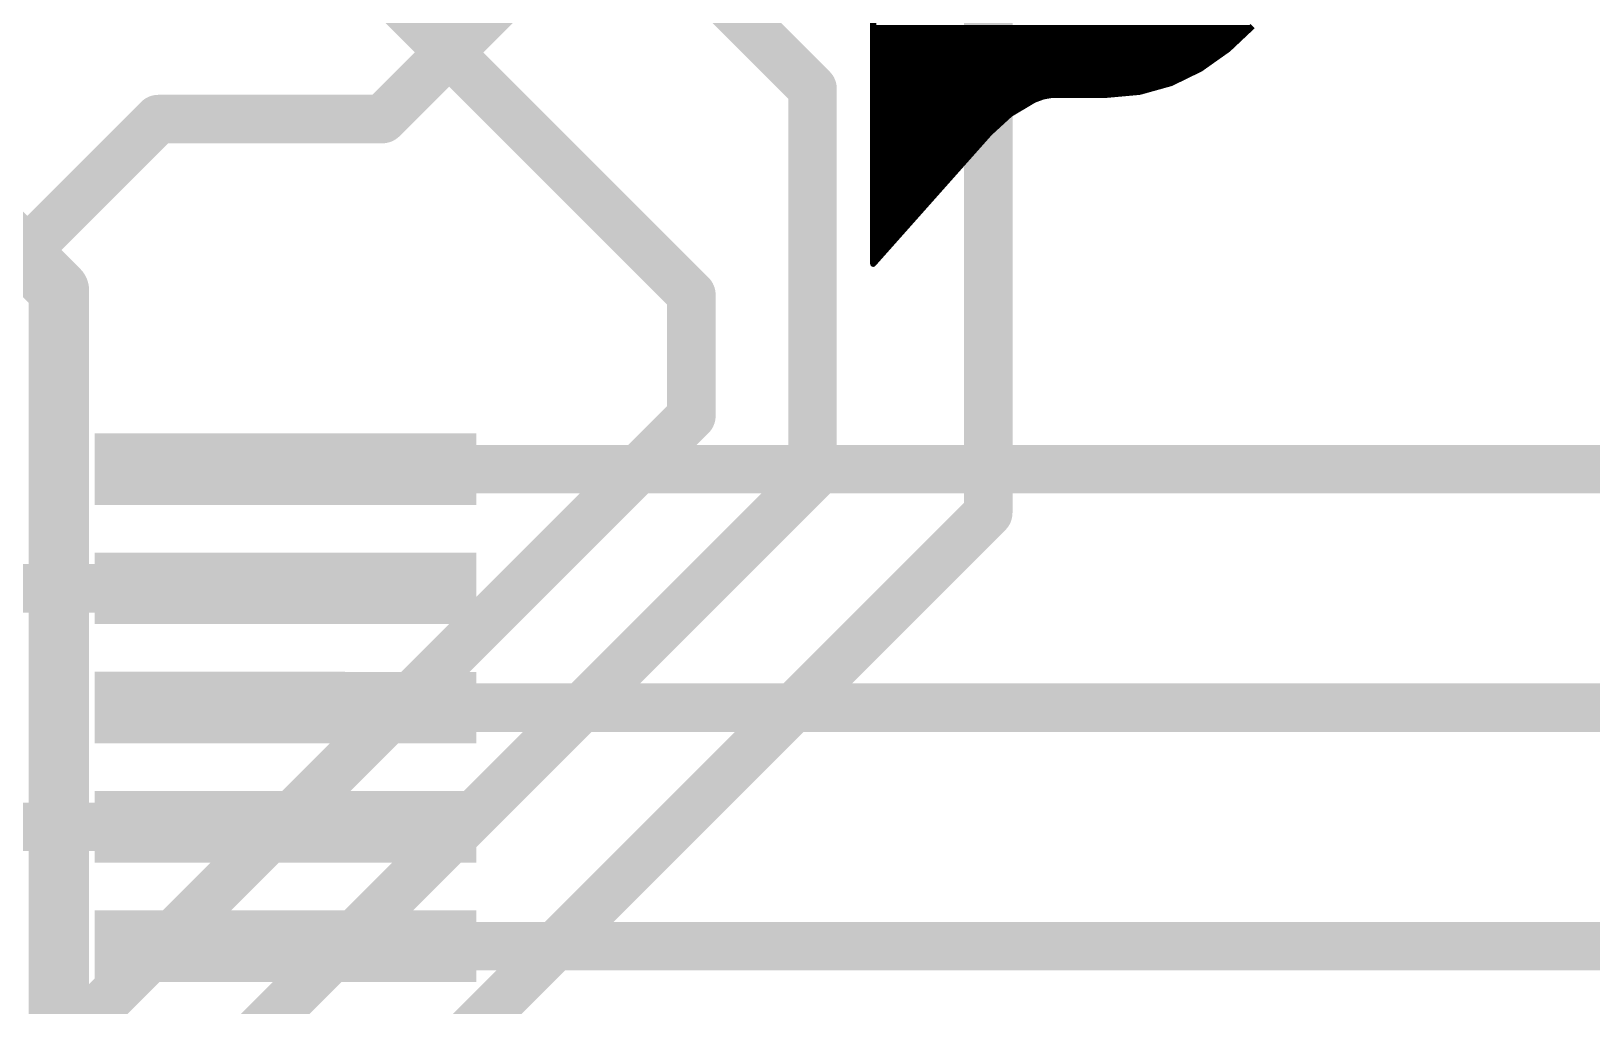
# Model space of a CAD drawing. Extents: x -1 to 63.6, y -0.1 to 40.7.
# Drawn here: x 48.79 to 55.34, y 24.07 to 28.16 of the extents above; entities that cross this region are included whole.
import ezdxf

# ---------------------------------------------------------------- set-up
doc = ezdxf.new("R2010")
doc.units = 0
for name, color, linetype in [('1', 12, 'CONTINUOUS'), ('16', 132, 'CONTINUOUS'), ('21', 41, 'CONTINUOUS'), ('23', 53, 'CONTINUOUS'), ('51', 53, 'CONTINUOUS')]:
    doc.layers.add(name, color=color, linetype=linetype)

# ---------------------------------------------------------------- blocks, each defined once
blk = doc.blocks.new('RECT')
blk.add_solid([(-0.5, -0.5), (0.5, -0.5), (-0.5, 0.5), (0.5, 0.5)])

msp = doc.modelspace()

# ---------------------------------------------------------------- linework, layer by layer
at = {"layer": '1', "const_width": 0.2032}
for points in [[(50.2666, 27.7876), (52.649, 30.17)], [(48.2854, 26.7462), (49.3268, 27.7876)], [(49.3268, 27.7876), (50.2666, 27.7876)], [(49.91, 26.32), (55.53, 26.32)], [(47.332, 25.82), (49.91, 25.82)], [(49.91, 25.32), (55.8, 25.32)], [(47.062, 24.82), (49.91, 24.82)], [(49.91, 24.32), (56.07, 24.32)]]:
    msp.add_lwpolyline(points, dxfattribs=at)
at = {"layer": '1', "const_width": 0.1016}
for points in [[(49.3268, 27.8384, 1), (49.3268, 27.7368)], [(49.3627, 27.7517, 1), (49.2909, 27.8235)], [(50.2307, 27.8235, 1), (50.3025, 27.7517)], [(50.2666, 27.7368, 1), (50.2666, 27.8384)], [(49.91, 26.3708, 1), (49.91, 26.2692)], [(49.91, 25.7692, 1), (49.91, 25.8708)], [(49.91, 25.3708, 1), (49.91, 25.2692)], [(49.91, 24.7692, 1), (49.91, 24.8708)], [(49.91, 24.3708, 1), (49.91, 24.2692)]]:
    msp.add_lwpolyline(points, format="xyb", dxfattribs=at)
at = {"layer": '16', "const_width": 0.2032}
for points in [[(52.8066, 26.1366), (52.8066, 32.2326)], [(52.07, 27.9146), (49.9618, 30.0228)], [(51.562, 27.051), (49.022, 29.591)], [(52.07, 26.289), (52.07, 27.9146)], [(51.562, 26.543), (51.562, 27.051)], [(46.4312, 21.4122), (51.562, 26.543)], [(47.752, 21.971), (52.07, 26.289)], [(50.3174, 23.6474), (52.8066, 26.1366)]]:
    msp.add_lwpolyline(points, dxfattribs=at)
at = {"layer": '16', "const_width": 0.1016}
for points in [[(52.1208, 27.9146, 1), (52.0192, 27.9146)], [(52.0341, 27.8787, 1), (52.1059, 27.9505)], [(51.6128, 27.051, 1), (51.5112, 27.051)], [(51.5261, 27.0151, 1), (51.5979, 27.0869)], [(51.5979, 26.5071, 1), (51.5261, 26.5789)], [(51.5112, 26.543, 1), (51.6128, 26.543)], [(52.1059, 26.2531, 1), (52.0341, 26.3249)], [(52.0192, 26.289, 1), (52.1208, 26.289)], [(52.8425, 26.1007, 1), (52.7707, 26.1725)], [(52.7558, 26.1366, 1), (52.8574, 26.1366)]]:
    msp.add_lwpolyline(points, format="xyb", dxfattribs=at)
at = {"layer": '21'}
for points, const_width in [([(52.3241, 28.6969), (52.3241, 27.1805)], 0.0254), ([(52.3241, 28.1686), (53.9053, 28.1686)], 0.0254), ([(52.3241, 28.1432), (53.8784, 28.1432)], 0.0254), ([(53.8114, 28.0801), (53.9146, 28.1773)], 0.0254), ([(52.3241, 28.1178), (53.8514, 28.1178)], 0.0254), ([(52.3241, 28.0924), (53.8245, 28.0924)], 0.0254), ([(52.3241, 28.067), (53.7929, 28.067)], 0.0254), ([(53.6957, 27.9984), (53.8114, 28.0801)], 0.0254), ([(52.3241, 28.0416), (53.7569, 28.0416)], 0.0254), ([(52.3241, 28.0162), (53.7209, 28.0162)], 0.0254), ([(52.3241, 27.9908), (53.6801, 27.9908)], 0.0254), ([(53.5727, 27.9384), (53.6957, 27.9984)], 0.0254), ([(52.3241, 27.9654), (53.628, 27.9654)], 0.0254), ([(52.3241, 27.94), (53.5759, 27.94)], 0.0254), ([(53.4408, 27.9016), (53.5727, 27.9384)], 0.0254), ([(52.3241, 27.9146), (53.4874, 27.9146)], 0.0254), ([(52.3241, 27.8892), (53.3045, 27.8892)], 0.0254), ([(52.3241, 27.8638), (52.9911, 27.8638)], 0.0254), ([(52.8985, 27.8087), (52.9997, 27.8689)], 0.0254), ([(52.9997, 27.8689), (53.0369, 27.8824)], 0.0254), ([(53.0369, 27.8824), (53.0759, 27.8892)], 0.0254), ([(53.0759, 27.8892), (53.3045, 27.8892)], 0.0254), ([(53.3045, 27.8892), (53.4408, 27.9016)], 0.0254), ([(52.3241, 27.8384), (52.9484, 27.8384)], 0.0254), ([(52.3241, 27.813), (52.9057, 27.813)], 0.0254), ([(52.8117, 27.7292), (52.8985, 27.8087)], 0.0254), ([(52.3241, 27.7876), (52.8754, 27.7876)], 0.0254), ([(52.3241, 27.7622), (52.8477, 27.7622)], 0.0254), ([(52.3241, 27.7368), (52.82, 27.7368)], 0.0254), ([(52.3241, 27.1805), (52.8117, 27.7292)], 0.0254), ([(52.3241, 27.7114), (52.7959, 27.7114)], 0.0254), ([(52.3241, 27.686), (52.7733, 27.686)], 0.0254), ([(52.3241, 27.6606), (52.7507, 27.6606)], 0.0254), ([(52.3241, 27.6352), (52.7282, 27.6352)], 0.0254), ([(52.3241, 27.6098), (52.7056, 27.6098)], 0.0254), ([(52.3241, 27.5844), (52.683, 27.5844)], 0.0254), ([(52.3241, 27.559), (52.6605, 27.559)], 0.0254), ([(52.3241, 27.5336), (52.6379, 27.5336)], 0.0254), ([(52.3241, 27.5082), (52.6153, 27.5082)], 0.0254), ([(52.3241, 27.4828), (52.5927, 27.4828)], 0.0254), ([(48.66, 27.32), (48.91, 27.07)], 0.254), ([(52.3241, 27.4574), (52.5702, 27.4574)], 0.0254), ([(52.3241, 27.432), (52.5476, 27.432)], 0.0254), ([(52.3241, 27.4066), (52.525, 27.4066)], 0.0254), ([(52.3241, 27.3812), (52.5025, 27.3812)], 0.0254), ([(52.3241, 27.3558), (52.4799, 27.3558)], 0.0254), ([(52.3241, 27.3304), (52.4573, 27.3304)], 0.0254), ([(52.3241, 27.305), (52.4347, 27.305)], 0.0254), ([(52.3241, 27.2796), (52.4122, 27.2796)], 0.0254), ([(52.3241, 27.2542), (52.3896, 27.2542)], 0.0254), ([(52.3241, 27.2288), (52.367, 27.2288)], 0.0254), ([(48.91, 27.07), (48.91, 13.57)], 0.254), ([(52.3241, 27.2034), (52.3444, 27.2034)], 0.0254)]:
    msp.add_lwpolyline(points, dxfattribs=dict(at, const_width=const_width))
for points, const_width in [([(52.3241, 28.1496, 1), (52.3241, 28.1368)], 0.0127), ([(53.8784, 28.1368, 1), (53.8784, 28.1496)], 0.0127), ([(52.3241, 28.1242, 1), (52.3241, 28.1115)], 0.0127), ([(52.3241, 28.0988, 1), (52.3241, 28.0861)], 0.0127), ([(52.3241, 28.0734, 1), (52.3241, 28.0606)], 0.0127), ([(53.7929, 28.0606, 1), (53.7929, 28.0734)], 0.0127), ([(53.8071, 28.0847, 1), (53.8158, 28.0755)], 0.0127), ([(53.8151, 28.0749, 1), (53.8078, 28.0853)], 0.0127), ([(53.8245, 28.0861, 1), (53.8245, 28.0988)], 0.0127), ([(53.8514, 28.1115, 1), (53.8514, 28.1242)], 0.0127), ([(52.3241, 28.048, 1), (52.3241, 28.0353)], 0.0127), ([(52.3241, 28.0226, 1), (52.3241, 28.0099)], 0.0127), ([(52.3241, 27.9972, 1), (52.3241, 27.9844)], 0.0127), ([(53.6801, 27.9844, 1), (53.6801, 27.9972)], 0.0127), ([(53.692, 28.0036, 1), (53.6994, 27.9932)], 0.0127), ([(53.6985, 27.9927, 1), (53.6929, 28.0041)], 0.0127), ([(53.7209, 28.0099, 1), (53.7209, 28.0226)], 0.0127), ([(53.7569, 28.0353, 1), (53.7569, 28.048)], 0.0127), ([(52.3241, 27.9718, 1), (52.3241, 27.9591)], 0.0127), ([(52.3241, 27.9464, 1), (52.3241, 27.9337)], 0.0127), ([(53.5699, 27.9441, 1), (53.5754, 27.9327)], 0.0127), ([(53.5744, 27.9323, 1), (53.571, 27.9445)], 0.0127), ([(53.5759, 27.9337, 1), (53.5759, 27.9464)], 0.0127), ([(53.628, 27.9591, 1), (53.628, 27.9718)], 0.0127), ([(52.3241, 27.921, 1), (52.3241, 27.9082)], 0.0127), ([(52.3241, 27.8956, 1), (52.3241, 27.8829)], 0.0127), ([(52.3241, 27.8702, 1), (52.3241, 27.8575)], 0.0127), ([(52.9911, 27.8575, 1), (52.9911, 27.8702)], 0.0127), ([(52.9975, 27.8749, 1), (53.0019, 27.8629)], 0.0127), ([(53.0029, 27.8634, 1), (52.9965, 27.8744)], 0.0127), ([(53.0358, 27.8886, 1), (53.038, 27.8761)], 0.0127), ([(53.0391, 27.8764, 1), (53.0348, 27.8883)], 0.0127), ([(53.0759, 27.8956, 1), (53.0759, 27.8829)], 0.0127), ([(53.077, 27.8829, 1), (53.0748, 27.8955)], 0.0127), ([(53.3039, 27.8955, 1), (53.3051, 27.8829)], 0.0127), ([(53.3045, 27.8829, 1), (53.3045, 27.8956)], 0.0127), ([(53.3045, 27.8829, 1), (53.3045, 27.8956)], 0.0127), ([(53.4391, 27.9077, 1), (53.4425, 27.8955)], 0.0127), ([(53.4414, 27.8953, 1), (53.4402, 27.9079)], 0.0127), ([(53.4874, 27.9082, 1), (53.4874, 27.921)], 0.0127), ([(52.3241, 27.8448, 1), (52.3241, 27.832)], 0.0127), ([(52.3241, 27.8194, 1), (52.3241, 27.8067)], 0.0127), ([(52.8953, 27.8142, 1), (52.9017, 27.8033)], 0.0127), ([(52.9028, 27.8041, 1), (52.8942, 27.8134)], 0.0127), ([(52.9057, 27.8067, 1), (52.9057, 27.8194)], 0.0127), ([(52.9484, 27.832, 1), (52.9484, 27.8448)], 0.0127), ([(52.3241, 27.794, 1), (52.3241, 27.7813)], 0.0127), ([(52.3241, 27.7686, 1), (52.3241, 27.7558)], 0.0127), ([(52.3241, 27.7432, 1), (52.3241, 27.7305)], 0.0127), ([(52.8074, 27.7339, 1), (52.816, 27.7245)], 0.0127), ([(52.8164, 27.725, 1), (52.807, 27.7334)], 0.0127), ([(52.82, 27.7305, 1), (52.82, 27.7432)], 0.0127), ([(52.8477, 27.7558, 1), (52.8477, 27.7686)], 0.0127), ([(52.8754, 27.7813, 1), (52.8754, 27.794)], 0.0127), ([(52.3241, 27.7178, 1), (52.3241, 27.705)], 0.0127), ([(52.3241, 27.6924, 1), (52.3241, 27.6796)], 0.0127), ([(52.7733, 27.6796, 1), (52.7733, 27.6924)], 0.0127), ([(52.7959, 27.705, 1), (52.7959, 27.7178)], 0.0127), ([(52.3241, 27.667, 1), (52.3241, 27.6543)], 0.0127), ([(52.3241, 27.6416, 1), (52.3241, 27.6288)], 0.0127), ([(52.3241, 27.6162, 1), (52.3241, 27.6034)], 0.0127), ([(52.7056, 27.6034, 1), (52.7056, 27.6162)], 0.0127), ([(52.7282, 27.6288, 1), (52.7282, 27.6416)], 0.0127), ([(52.7507, 27.6543, 1), (52.7507, 27.667)], 0.0127), ([(52.3241, 27.5908, 1), (52.3241, 27.5781)], 0.0127), ([(52.3241, 27.5654, 1), (52.3241, 27.5526)], 0.0127), ([(52.3241, 27.54, 1), (52.3241, 27.5272)], 0.0127), ([(52.6379, 27.5272, 1), (52.6379, 27.54)], 0.0127), ([(52.6605, 27.5526, 1), (52.6605, 27.5654)], 0.0127), ([(52.683, 27.5781, 1), (52.683, 27.5908)], 0.0127), ([(52.3241, 27.5146, 1), (52.3241, 27.5019)], 0.0127), ([(52.3241, 27.4892, 1), (52.3241, 27.4764)], 0.0127), ([(52.5927, 27.4764, 1), (52.5927, 27.4892)], 0.0127), ([(52.6153, 27.5019, 1), (52.6153, 27.5146)], 0.0127), ([(52.3241, 27.4638, 1), (52.3241, 27.451)], 0.0127), ([(52.3241, 27.4384, 1), (52.3241, 27.4257)], 0.0127), ([(52.3241, 27.413, 1), (52.3241, 27.4002)], 0.0127), ([(52.525, 27.4002, 1), (52.525, 27.413)], 0.0127), ([(52.5476, 27.4257, 1), (52.5476, 27.4384)], 0.0127), ([(52.5702, 27.451, 1), (52.5702, 27.4638)], 0.0127), ([(52.3241, 27.3876, 1), (52.3241, 27.3748)], 0.0127), ([(52.3241, 27.3622, 1), (52.3241, 27.3495)], 0.0127), ([(52.4799, 27.3495, 1), (52.4799, 27.3622)], 0.0127), ([(52.5025, 27.3748, 1), (52.5025, 27.3876)], 0.0127), ([(52.3241, 27.3368, 1), (52.3241, 27.324)], 0.0127), ([(52.3241, 27.3114, 1), (52.3241, 27.2986)], 0.0127), ([(52.3241, 27.286, 1), (52.3241, 27.2733)], 0.0127), ([(52.4122, 27.2733, 1), (52.4122, 27.286)], 0.0127), ([(52.4347, 27.2986, 1), (52.4347, 27.3114)], 0.0127), ([(52.4573, 27.324, 1), (52.4573, 27.3368)], 0.0127), ([(52.3241, 27.2606, 1), (52.3241, 27.2478)], 0.0127), ([(52.3241, 27.2352, 1), (52.3241, 27.2224)], 0.0127), ([(52.367, 27.2224, 1), (52.367, 27.2352)], 0.0127), ([(52.3896, 27.2478, 1), (52.3896, 27.2606)], 0.0127), ([(48.9735, 27.07, 1), (48.8465, 27.07)], 0.127), ([(48.8651, 27.0251, 1), (48.9549, 27.1149)], 0.127), ([(52.3241, 27.2098, 1), (52.3241, 27.1971)], 0.0127), ([(52.3194, 27.1847, 1), (52.3288, 27.1763)], 0.0127), ([(52.3178, 27.1805, 1), (52.3304, 27.1805)], 0.0127), ([(52.3444, 27.1971, 1), (52.3444, 27.2098)], 0.0127)]:
    msp.add_lwpolyline(points, format="xyb", dxfattribs=dict(at, const_width=const_width))
at = {"layer": '23'}
msp.add_point((52.324, 27.178), dxfattribs=at)

# ---------------------------------------------------------------- block references
at = {"layer": '1', "xscale": 1.5, "yscale": 0.3}
for p in [(49.91, 26.32), (49.91, 25.82), (49.91, 25.32), (49.91, 24.82), (49.91, 24.32)]:
    msp.add_blockref('RECT', p, dxfattribs=at)
at = {"layer": '51', "xscale": 1.0499}
for p, yscale in [((49.5851, 26.3201), 0.3003), ((49.5851, 25.8201), 0.3001), ((49.5851, 25.3201), 0.3003), ((49.5851, 24.8201), 0.3001), ((49.5851, 24.3201), 0.3003)]:
    msp.add_blockref('RECT', p, dxfattribs=dict(at, yscale=yscale))

doc.saveas('drawing.dxf')
